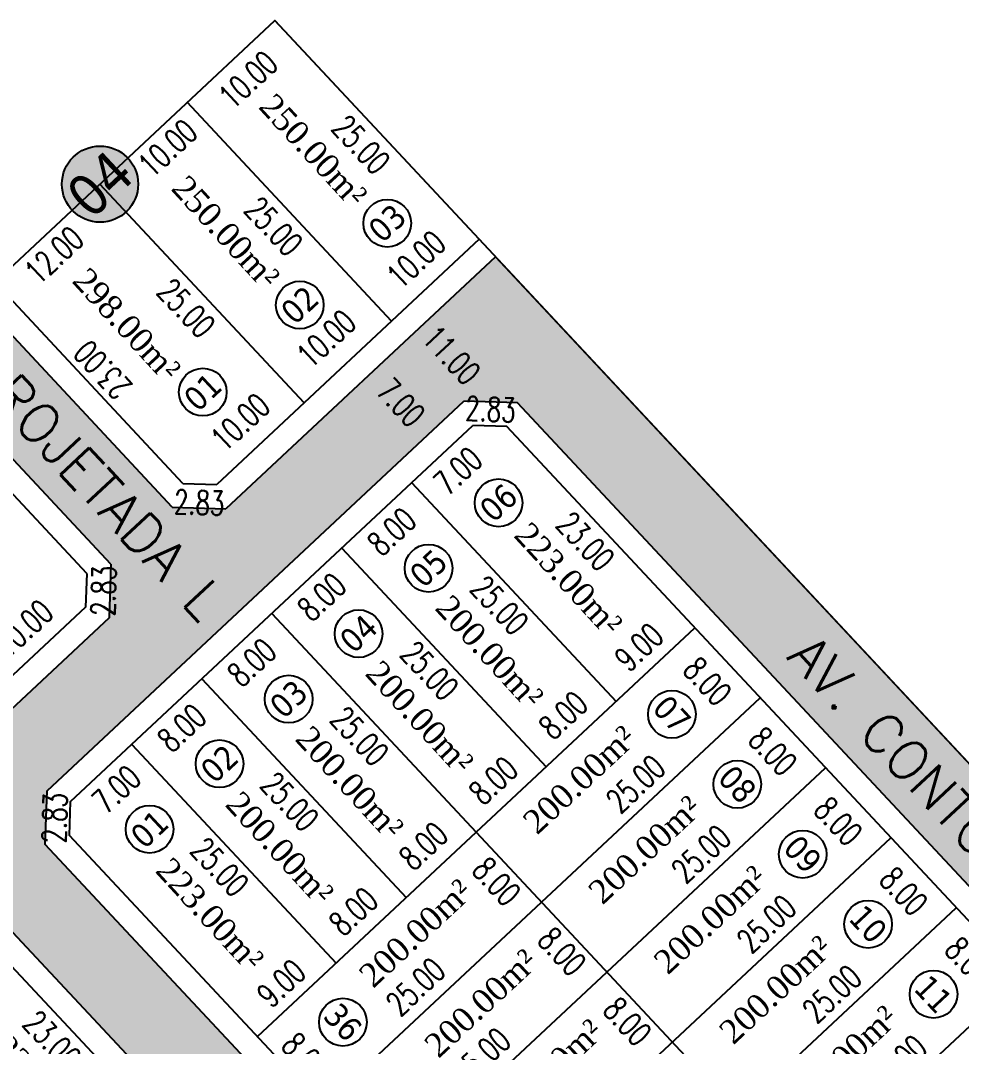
# Model space of a CAD drawing. Header units: metres. Extents: x 437145 to 438174, y 9614495 to 9615043.
# Drawn here: x 437502.7 to 437581.3, y 9614924.8 to 9615010.5 of the extents above; entities that cross this region are included whole.
import ezdxf
from ezdxf.enums import TextEntityAlignment as Align

# ---------------------------------------------------------------- set-up
doc = ezdxf.new("R2010")
doc.units = ezdxf.units.M
doc.header["$PDMODE"] = 35
doc.header["$PDSIZE"] = 0.1
for name, color, linetype in [('ADUTORA', 90, 'Continuous'), ('COTAS', 10, 'Continuous'), ('Layer3', 1, 'Continuous'), ('M_FIO', 32, 'Continuous'), ('ÁREA', 7, 'Continuous')]:
    doc.layers.add(name, color=color, linetype=linetype)
doc.styles.add('COTAS', font='romans.shx', dxfattribs={"width": 0.7})
doc.styles.add('symplex', font='simplex.shx', dxfattribs={"bigfont": 'bigfont.shx'})
doc.styles.add('tahoma', font='tahoma.ttf')
doc.styles.add('ÁREA', font='times.ttf', dxfattribs={"height": 2})
doc.dimstyles.new('C-75', dxfattribs={"dimtxt": 2, "dimasz": 0.2, "dimexe": 0, "dimexo": 0, "dimgap": 1, "dimtad": 0, "dimzin": 4, "dimdsep": 46, "dimtxsty": 'COTAS', "dimblk1": 'BOL-COT', "dimblk2": 'BOL-COT', "dimsah": 1, "dimcen": 0.1, "dimse1": 1, "dimse2": 1, "dimsd1": 1, "dimsd2": 1, "dimclrd": 8, "dimclre": 256, "dimaunit": 1, "dimadec": 3, "dimazin": 0, "dimtfac": 0.5, "dimtix": 1, "dimtmove": 0, "dimatfit": 3, "dimldrblk": 'BOL-COT', "dimfxl": 1, "dimtolj": 1, "dimtzin": 0, "dimarcsym": 0})

# ---------------------------------------------------------------- blocks, each defined once
blk = doc.blocks.new('*D23')
at = {"layer": 'Defpoints', "color": 0, "transparency": 16777216}
for p in [(2818.27, 1163.804), (2808.272, 1161.556), (2818.27, 1161.557)]:
    blk.add_point(p, dxfattribs=at)
at = {"layer": 'Layer3', "transparency": 16777216, "insert": (2813.271, 1163.804), "char_height": 2, "attachment_point": 5, "rotation": 0.00204, "style": 'COTAS'}
blk.add_mtext('\\A1;10.00', dxfattribs=at)
blk = doc.blocks.new('BOL-COT')
at = {"layer": 'COTAS'}
for p, q in [((-2, 0), (2, 0)), ((0, -3), (0, 3))]:
    blk.add_line(p, q, dxfattribs=at)
blk.add_circle((0, 0), 0.4, dxfattribs=at)
blk = doc.blocks.new('*D35')
at = {"layer": 'Defpoints', "color": 0, "transparency": 16777216}
for p in [(2853.271, 1186.558), (2863.271, 1186.558), (2853.271, 1184.466)]:
    blk.add_point(p, dxfattribs=at)
at = {"layer": 'Layer3', "transparency": 16777216, "insert": (2858.271, 1184.466), "char_height": 2, "attachment_point": 5, "rotation": 0.00204, "style": 'COTAS'}
blk.add_mtext('\\A1;10.00', dxfattribs=at)
blk = doc.blocks.new('*D36')
at = {"layer": 'Defpoints', "color": 0, "transparency": 16777216}
for p in [(2844.461, 1186.678), (2854.461, 1186.679), (2844.461, 1184.884)]:
    blk.add_point(p, dxfattribs=at)
at = {"layer": 'Layer3', "transparency": 16777216, "insert": (2849.461, 1184.884), "char_height": 2, "attachment_point": 5, "rotation": 0.00204, "style": 'COTAS'}
blk.add_mtext('\\A1;10.00', dxfattribs=at)
blk = doc.blocks.new('*D37')
at = {"layer": 'Defpoints', "color": 0, "transparency": 16777216}
for p in [(2830.422, 1186.504), (2842.422, 1186.503), (2830.422, 1184.837)]:
    blk.add_point(p, dxfattribs=at)
at = {"layer": 'Layer3', "transparency": 16777216, "insert": (2836.422, 1184.836), "char_height": 2, "attachment_point": 5, "rotation": 359.99639, "style": 'COTAS'}
blk.add_mtext('\\A1;12.00', dxfattribs=at)
blk = doc.blocks.new('*D38')
at = {"layer": 'Defpoints', "color": 0, "transparency": 16777216}
for p in [(2853.273, 1166.01), (2863.273, 1166.011), (2853.273, 1163.918)]:
    blk.add_point(p, dxfattribs=at)
at = {"layer": 'Layer3', "transparency": 16777216, "insert": (2858.273, 1163.919), "char_height": 2, "attachment_point": 5, "rotation": 0.00204, "style": 'COTAS'}
blk.add_mtext('\\A1;10.00', dxfattribs=at)
blk = doc.blocks.new('*D39')
at = {"layer": 'Defpoints', "color": 0, "transparency": 16777216}
for p in [(2843.273, 1166.01), (2853.273, 1166.01), (2843.273, 1164.215)]:
    blk.add_point(p, dxfattribs=at)
at = {"layer": 'Layer3', "transparency": 16777216, "insert": (2848.273, 1164.215), "char_height": 2, "attachment_point": 5, "rotation": 0.00204, "style": 'COTAS'}
blk.add_mtext('\\A1;10.00', dxfattribs=at)
blk = doc.blocks.new('*D40')
at = {"layer": 'Defpoints', "color": 0, "transparency": 16777216}
for p in [(2833.27, 1164.023), (2833.27, 1161.557), (2843.27, 1161.558)]:
    blk.add_point(p, dxfattribs=at)
at = {"layer": 'Layer3', "transparency": 16777216, "insert": (2838.27, 1164.023), "char_height": 2, "attachment_point": 5, "rotation": 0.00204, "style": 'COTAS'}
blk.add_mtext('\\A1;10.00', dxfattribs=at)
blk = doc.blocks.new('*D55')
at = {"layer": 'Defpoints', "color": 0, "transparency": 16777216}
for p in [(2863.271, 1186.558), (2861.464, 1161.558), (2863.272, 1161.558)]:
    blk.add_point(p, dxfattribs=at)
at = {"layer": 'Layer3', "transparency": 16777216, "insert": (2861.464, 1174.058), "char_height": 2, "attachment_point": 5, "rotation": 270.00204, "style": 'COTAS'}
blk.add_mtext('\\A1;25.00', dxfattribs=at)
blk = doc.blocks.new('*D56')
at = {"layer": 'Defpoints', "color": 0, "transparency": 16777216}
for p in [(2853.269, 1186.559), (2851.461, 1161.559), (2853.27, 1161.559)]:
    blk.add_point(p, dxfattribs=at)
at = {"layer": 'Layer3', "transparency": 16777216, "insert": (2851.461, 1174.059), "char_height": 2, "attachment_point": 5, "rotation": 270.00204, "style": 'COTAS'}
blk.add_mtext('\\A1;25.00', dxfattribs=at)
blk = doc.blocks.new('*D57')
at = {"layer": 'Defpoints', "color": 0, "transparency": 16777216}
for p in [(2843.269, 1186.559), (2841.461, 1161.559), (2843.27, 1161.559)]:
    blk.add_point(p, dxfattribs=at)
at = {"layer": 'Layer3', "transparency": 16777216, "insert": (2841.461, 1174.059), "char_height": 2, "attachment_point": 5, "rotation": 270.00204, "style": 'COTAS'}
blk.add_mtext('\\A1;25.00', dxfattribs=at)
blk = doc.blocks.new('*D58')
at = {"layer": 'Defpoints', "color": 0, "transparency": 16777216}
for p in [(2820.269, 1186.561), (2818.461, 1163.557), (2820.27, 1163.557)]:
    blk.add_point(p, dxfattribs=at)
at = {"layer": 'Layer3', "transparency": 16777216, "insert": (2818.461, 1175.059), "char_height": 2, "attachment_point": 5, "rotation": 270.00253, "style": 'COTAS'}
blk.add_mtext('\\A1;23.00', dxfattribs=at)
blk = doc.blocks.new('*D653')
at = {"layer": 'Defpoints', "color": 0, "transparency": 16777216}
for p in [(2784.273, 1150.555), (2782.643, 1125.555), (2784.274, 1125.555)]:
    blk.add_point(p, dxfattribs=at)
at = {"layer": 'Layer3', "transparency": 16777216, "insert": (2782.643, 1138.055), "char_height": 2, "attachment_point": 5, "rotation": 270.00204, "style": 'COTAS'}
blk.add_mtext('\\A1;25.00', dxfattribs=at)
blk = doc.blocks.new('*D654')
at = {"layer": 'Defpoints', "color": 0, "transparency": 16777216}
for p in [(2793.273, 1148.556), (2791.537, 1125.556), (2793.274, 1125.556)]:
    blk.add_point(p, dxfattribs=at)
at = {"layer": 'Layer3', "transparency": 16777216, "insert": (2791.536, 1137.056), "char_height": 2, "attachment_point": 5, "rotation": 270.00204, "style": 'COTAS'}
blk.add_mtext('\\A1;23.00', dxfattribs=at)
blk = doc.blocks.new('*D730')
at = {"layer": 'Defpoints', "color": 0, "transparency": 16777216}
for p in [(2845.273, 1150.558), (2852.273, 1150.558), (2852.273, 1148.633)]:
    blk.add_point(p, dxfattribs=at)
at = {"layer": 'Layer3', "transparency": 16777216, "insert": (2848.773, 1148.633), "char_height": 2, "attachment_point": 5, "rotation": 0.00202, "style": 'COTAS'}
blk.add_mtext('\\A1;7.00', dxfattribs=at)
blk = doc.blocks.new('*D731')
at = {"layer": 'Defpoints', "color": 0, "transparency": 16777216}
for p in [(2806.273, 1150.556), (2813.273, 1150.556), (2813.273, 1148.7)]:
    blk.add_point(p, dxfattribs=at)
at = {"layer": 'Layer3', "transparency": 16777216, "insert": (2809.773, 1148.7), "char_height": 2, "attachment_point": 5, "rotation": 0.00204, "style": 'COTAS'}
blk.add_mtext('\\A1;7.00', dxfattribs=at)
blk = doc.blocks.new('*D732')
at = {"layer": 'Defpoints', "color": 0, "transparency": 16777216}
for p in [(2821.274, 1127.717), (2813.274, 1125.556), (2821.274, 1125.557)]:
    blk.add_point(p, dxfattribs=at)
at = {"layer": 'Layer3', "transparency": 16777216, "insert": (2817.274, 1127.717), "char_height": 2, "attachment_point": 5, "rotation": 0.00178, "style": 'COTAS'}
blk.add_mtext('\\A1;8.00', dxfattribs=at)
blk = doc.blocks.new('*D733')
at = {"layer": 'Defpoints', "color": 0, "transparency": 16777216}
for p in [(2813.273, 1150.556), (2821.273, 1150.557), (2821.273, 1148.707)]:
    blk.add_point(p, dxfattribs=at)
at = {"layer": 'Layer3', "transparency": 16777216, "insert": (2817.273, 1148.707), "char_height": 2, "attachment_point": 5, "rotation": 0.00203, "style": 'COTAS'}
blk.add_mtext('\\A1;8.00', dxfattribs=at)
blk = doc.blocks.new('*D734')
at = {"layer": 'Defpoints', "color": 0, "transparency": 16777216}
for p in [(2821.273, 1150.557), (2819.643, 1125.557), (2821.274, 1125.557)]:
    blk.add_point(p, dxfattribs=at)
at = {"layer": 'Layer3', "transparency": 16777216, "insert": (2819.643, 1138.057), "char_height": 2, "attachment_point": 5, "rotation": 270.00204, "style": 'COTAS'}
blk.add_mtext('\\A1;25.00', dxfattribs=at)
blk = doc.blocks.new('*D735')
at = {"layer": 'Defpoints', "color": 0, "transparency": 16777216}
for p in [(2813.273, 1150.556), (2811.643, 1125.556), (2813.274, 1125.556)]:
    blk.add_point(p, dxfattribs=at)
at = {"layer": 'Layer3', "transparency": 16777216, "insert": (2811.643, 1138.056), "char_height": 2, "attachment_point": 5, "rotation": 270.00204, "style": 'COTAS'}
blk.add_mtext('\\A1;25.00', dxfattribs=at)
blk = doc.blocks.new('*D736')
at = {"layer": 'Defpoints', "color": 0, "transparency": 16777216}
for p in [(2829.274, 1127.717), (2821.274, 1125.557), (2829.274, 1125.557)]:
    blk.add_point(p, dxfattribs=at)
at = {"layer": 'Layer3', "transparency": 16777216, "insert": (2825.274, 1127.717), "char_height": 2, "attachment_point": 5, "rotation": 0.00178, "style": 'COTAS'}
blk.add_mtext('\\A1;8.00', dxfattribs=at)
blk = doc.blocks.new('*D737')
at = {"layer": 'Defpoints', "color": 0, "transparency": 16777216}
for p in [(2821.273, 1150.557), (2829.273, 1150.557), (2829.273, 1148.707)]:
    blk.add_point(p, dxfattribs=at)
at = {"layer": 'Layer3', "transparency": 16777216, "insert": (2825.273, 1148.707), "char_height": 2, "attachment_point": 5, "rotation": 0.00203, "style": 'COTAS'}
blk.add_mtext('\\A1;8.00', dxfattribs=at)
blk = doc.blocks.new('*D738')
at = {"layer": 'Defpoints', "color": 0, "transparency": 16777216}
for p in [(2829.273, 1150.557), (2827.643, 1125.557), (2829.274, 1125.557)]:
    blk.add_point(p, dxfattribs=at)
at = {"layer": 'Layer3', "transparency": 16777216, "insert": (2827.643, 1138.057), "char_height": 2, "attachment_point": 5, "rotation": 270.00204, "style": 'COTAS'}
blk.add_mtext('\\A1;25.00', dxfattribs=at)
blk = doc.blocks.new('*D739')
at = {"layer": 'Defpoints', "color": 0, "transparency": 16777216}
for p in [(2837.274, 1127.717), (2829.274, 1125.557), (2837.274, 1125.557)]:
    blk.add_point(p, dxfattribs=at)
at = {"layer": 'Layer3', "transparency": 16777216, "insert": (2833.274, 1127.717), "char_height": 2, "attachment_point": 5, "rotation": 0.00178, "style": 'COTAS'}
blk.add_mtext('\\A1;8.00', dxfattribs=at)
blk = doc.blocks.new('*D740')
at = {"layer": 'Defpoints', "color": 0, "transparency": 16777216}
for p in [(2829.273, 1150.557), (2837.273, 1150.557), (2837.273, 1148.708)]:
    blk.add_point(p, dxfattribs=at)
at = {"layer": 'Layer3', "transparency": 16777216, "insert": (2833.273, 1148.708), "char_height": 2, "attachment_point": 5, "rotation": 0.00203, "style": 'COTAS'}
blk.add_mtext('\\A1;8.00', dxfattribs=at)
blk = doc.blocks.new('*D741')
at = {"layer": 'Defpoints', "color": 0, "transparency": 16777216}
for p in [(2837.273, 1150.557), (2835.643, 1125.557), (2837.274, 1125.557)]:
    blk.add_point(p, dxfattribs=at)
at = {"layer": 'Layer3', "transparency": 16777216, "insert": (2835.643, 1138.057), "char_height": 2, "attachment_point": 5, "rotation": 270.00204, "style": 'COTAS'}
blk.add_mtext('\\A1;25.00', dxfattribs=at)
blk = doc.blocks.new('*D742')
at = {"layer": 'Defpoints', "color": 0, "transparency": 16777216}
for p in [(2845.274, 1127.718), (2837.274, 1125.557), (2845.274, 1125.558)]:
    blk.add_point(p, dxfattribs=at)
at = {"layer": 'Layer3', "transparency": 16777216, "insert": (2841.274, 1127.718), "char_height": 2, "attachment_point": 5, "rotation": 0.00178, "style": 'COTAS'}
blk.add_mtext('\\A1;8.00', dxfattribs=at)
blk = doc.blocks.new('*D743')
at = {"layer": 'Defpoints', "color": 0, "transparency": 16777216}
for p in [(2837.273, 1150.557), (2845.273, 1150.558), (2845.273, 1148.708)]:
    blk.add_point(p, dxfattribs=at)
at = {"layer": 'Layer3', "transparency": 16777216, "insert": (2841.273, 1148.708), "char_height": 2, "attachment_point": 5, "rotation": 0.00203, "style": 'COTAS'}
blk.add_mtext('\\A1;8.00', dxfattribs=at)
blk = doc.blocks.new('*D744')
at = {"layer": 'Defpoints', "color": 0, "transparency": 16777216}
for p in [(2845.273, 1150.558), (2843.643, 1125.558), (2845.274, 1125.558)]:
    blk.add_point(p, dxfattribs=at)
at = {"layer": 'Layer3', "transparency": 16777216, "insert": (2843.643, 1138.058), "char_height": 2, "attachment_point": 5, "rotation": 270.00204, "style": 'COTAS'}
blk.add_mtext('\\A1;25.00', dxfattribs=at)
blk = doc.blocks.new('*D745')
at = {"layer": 'Defpoints', "color": 0, "transparency": 16777216}
for p in [(2854.273, 1148.558), (2852.537, 1125.558), (2854.274, 1125.558)]:
    blk.add_point(p, dxfattribs=at)
at = {"layer": 'Layer3', "transparency": 16777216, "insert": (2852.536, 1137.058), "char_height": 2, "attachment_point": 5, "rotation": 270.00204, "style": 'COTAS'}
blk.add_mtext('\\A1;23.00', dxfattribs=at)
blk = doc.blocks.new('*D746')
at = {"layer": 'Defpoints', "color": 0, "transparency": 16777216}
for p in [(2813.274, 1127.461), (2804.274, 1125.556), (2813.274, 1125.556)]:
    blk.add_point(p, dxfattribs=at)
at = {"layer": 'Layer3', "transparency": 16777216, "insert": (2808.774, 1127.461), "char_height": 2, "attachment_point": 5, "rotation": 0.00204, "style": 'COTAS'}
blk.add_mtext('\\A1;9.00', dxfattribs=at)
blk = doc.blocks.new('*D747')
at = {"layer": 'Defpoints', "color": 0, "transparency": 16777216}
for p in [(2845.274, 1127.558), (2845.274, 1125.558), (2854.274, 1125.558)]:
    blk.add_point(p, dxfattribs=at)
at = {"layer": 'Layer3', "transparency": 16777216, "insert": (2849.774, 1127.558), "char_height": 2, "attachment_point": 5, "rotation": 0.00203, "style": 'COTAS'}
blk.add_mtext('\\A1;9.00', dxfattribs=at)
blk = doc.blocks.new('*D748')
at = {"layer": 'Defpoints', "color": 0, "transparency": 16777216}
for p in [(2854.274, 1125.558), (2851.994, 1117.558), (2854.274, 1117.558)]:
    blk.add_point(p, dxfattribs=at)
at = {"layer": 'Layer3', "transparency": 16777216, "insert": (2851.994, 1121.558), "char_height": 2, "attachment_point": 5, "rotation": 270.00204, "style": 'COTAS'}
blk.add_mtext('\\A1;8.00', dxfattribs=at)
blk = doc.blocks.new('*D749')
at = {"layer": 'Defpoints', "color": 0, "transparency": 16777216}
for p in [(2829.274, 1119.401), (2829.274, 1117.557), (2854.274, 1117.558)]:
    blk.add_point(p, dxfattribs=at)
at = {"layer": 'Layer3', "transparency": 16777216, "insert": (2841.774, 1119.401), "char_height": 2, "attachment_point": 5, "rotation": 0.00204, "style": 'COTAS'}
blk.add_mtext('\\A1;25.00', dxfattribs=at)
blk = doc.blocks.new('*D750')
at = {"layer": 'Defpoints', "color": 0, "transparency": 16777216}
for p in [(2804.274, 1125.556), (2804.274, 1117.556), (2806.066, 1117.556)]:
    blk.add_point(p, dxfattribs=at)
at = {"layer": 'Layer3', "transparency": 16777216, "insert": (2806.066, 1121.556), "char_height": 2, "attachment_point": 5, "rotation": 270.00204, "style": 'COTAS'}
blk.add_mtext('\\A1;8.00', dxfattribs=at)
blk = doc.blocks.new('*D751')
at = {"layer": 'Defpoints', "color": 0, "transparency": 16777216}
for p in [(2825.177, 1125.379), (2825.177, 1117.379), (2827.708, 1117.379)]:
    blk.add_point(p, dxfattribs=at)
at = {"layer": 'Layer3', "transparency": 16777216, "insert": (2827.708, 1121.379), "char_height": 2, "attachment_point": 5, "rotation": 270.00204, "style": 'COTAS'}
blk.add_mtext('\\A1;8.00', dxfattribs=at)
blk = doc.blocks.new('*D752')
at = {"layer": 'Defpoints', "color": 0, "transparency": 16777216}
for p in [(2829.273, 1119.592), (2804.274, 1117.547), (2829.274, 1117.557)]:
    blk.add_point(p, dxfattribs=at)
at = {"layer": 'Layer3', "transparency": 16777216, "insert": (2816.773, 1119.587), "char_height": 2, "attachment_point": 5, "rotation": 0.02224, "style": 'COTAS'}
blk.add_mtext('\\A1;25.00', dxfattribs=at)
blk = doc.blocks.new('*D753')
at = {"layer": 'Defpoints', "color": 0, "transparency": 16777216}
for p in [(2854.274, 1117.558), (2851.994, 1109.558), (2854.274, 1109.558)]:
    blk.add_point(p, dxfattribs=at)
at = {"layer": 'Layer3', "transparency": 16777216, "insert": (2851.994, 1113.558), "char_height": 2, "attachment_point": 5, "rotation": 270.00204, "style": 'COTAS'}
blk.add_mtext('\\A1;8.00', dxfattribs=at)
blk = doc.blocks.new('*D754')
at = {"layer": 'Defpoints', "color": 0, "transparency": 16777216}
for p in [(2829.274, 1111.401), (2829.274, 1109.557), (2854.274, 1109.558)]:
    blk.add_point(p, dxfattribs=at)
at = {"layer": 'Layer3', "transparency": 16777216, "insert": (2841.774, 1111.401), "char_height": 2, "attachment_point": 5, "rotation": 0.00204, "style": 'COTAS'}
blk.add_mtext('\\A1;25.00', dxfattribs=at)
blk = doc.blocks.new('*D756')
at = {"layer": 'Defpoints', "color": 0, "transparency": 16777216}
for p in [(2825.177, 1117.379), (2825.177, 1109.379), (2827.708, 1109.379)]:
    blk.add_point(p, dxfattribs=at)
at = {"layer": 'Layer3', "transparency": 16777216, "insert": (2827.708, 1113.379), "char_height": 2, "attachment_point": 5, "rotation": 270.00204, "style": 'COTAS'}
blk.add_mtext('\\A1;8.00', dxfattribs=at)
blk = doc.blocks.new('*D757')
at = {"layer": 'Defpoints', "color": 0, "transparency": 16777216}
for p in [(2829.273, 1111.592), (2804.274, 1109.547), (2829.274, 1109.557)]:
    blk.add_point(p, dxfattribs=at)
at = {"layer": 'Layer3', "transparency": 16777216, "insert": (2816.773, 1111.587), "char_height": 2, "attachment_point": 5, "rotation": 0.02224, "style": 'COTAS'}
blk.add_mtext('\\A1;25.00', dxfattribs=at)
blk = doc.blocks.new('*D758')
at = {"layer": 'Defpoints', "color": 0, "transparency": 16777216}
for p in [(2854.274, 1109.558), (2851.995, 1101.558), (2854.274, 1101.558)]:
    blk.add_point(p, dxfattribs=at)
at = {"layer": 'Layer3', "transparency": 16777216, "insert": (2851.995, 1105.558), "char_height": 2, "attachment_point": 5, "rotation": 270.00204, "style": 'COTAS'}
blk.add_mtext('\\A1;8.00', dxfattribs=at)
blk = doc.blocks.new('*D759')
at = {"layer": 'Defpoints', "color": 0, "transparency": 16777216}
for p in [(2829.274, 1103.401), (2829.274, 1101.557), (2854.274, 1101.558)]:
    blk.add_point(p, dxfattribs=at)
at = {"layer": 'Layer3', "transparency": 16777216, "insert": (2841.774, 1103.401), "char_height": 2, "attachment_point": 5, "rotation": 0.00204, "style": 'COTAS'}
blk.add_mtext('\\A1;25.00', dxfattribs=at)
blk = doc.blocks.new('*D761')
at = {"layer": 'Defpoints', "color": 0, "transparency": 16777216}
for p in [(2825.177, 1109.379), (2825.178, 1101.379), (2827.708, 1101.379)]:
    blk.add_point(p, dxfattribs=at)
at = {"layer": 'Layer3', "transparency": 16777216, "insert": (2827.708, 1105.379), "char_height": 2, "attachment_point": 5, "rotation": 270.00204, "style": 'COTAS'}
blk.add_mtext('\\A1;8.00', dxfattribs=at)
blk = doc.blocks.new('*D762')
at = {"layer": 'Defpoints', "color": 0, "transparency": 16777216}
for p in [(2829.274, 1103.592), (2804.274, 1101.547), (2829.274, 1101.557)]:
    blk.add_point(p, dxfattribs=at)
at = {"layer": 'Layer3', "transparency": 16777216, "insert": (2816.774, 1103.587), "char_height": 2, "attachment_point": 5, "rotation": 0.02224, "style": 'COTAS'}
blk.add_mtext('\\A1;25.00', dxfattribs=at)
blk = doc.blocks.new('*D763')
at = {"layer": 'Defpoints', "color": 0, "transparency": 16777216}
for p in [(2854.274, 1101.558), (2851.995, 1093.558), (2854.275, 1093.558)]:
    blk.add_point(p, dxfattribs=at)
at = {"layer": 'Layer3', "transparency": 16777216, "insert": (2851.995, 1097.558), "char_height": 2, "attachment_point": 5, "rotation": 270.00204, "style": 'COTAS'}
blk.add_mtext('\\A1;8.00', dxfattribs=at)
blk = doc.blocks.new('*D764')
at = {"layer": 'Defpoints', "color": 0, "transparency": 16777216}
for p in [(2829.275, 1095.401), (2829.275, 1093.557), (2854.275, 1093.558)]:
    blk.add_point(p, dxfattribs=at)
at = {"layer": 'Layer3', "transparency": 16777216, "insert": (2841.775, 1095.401), "char_height": 2, "attachment_point": 5, "rotation": 0.00204, "style": 'COTAS'}
blk.add_mtext('\\A1;25.00', dxfattribs=at)
blk = doc.blocks.new('*D768')
at = {"layer": 'Defpoints', "color": 0, "transparency": 16777216}
for p in [(2854.275, 1093.558), (2851.995, 1085.558), (2854.275, 1085.558)]:
    blk.add_point(p, dxfattribs=at)
at = {"layer": 'Layer3', "transparency": 16777216, "insert": (2851.995, 1089.558), "char_height": 2, "attachment_point": 5, "rotation": 270.00204, "style": 'COTAS'}
blk.add_mtext('\\A1;8.00', dxfattribs=at)
blk = doc.blocks.new('*D769')
at = {"layer": 'Defpoints', "color": 0, "transparency": 16777216}
for p in [(2829.275, 1087.401), (2829.275, 1085.557), (2854.275, 1085.558)]:
    blk.add_point(p, dxfattribs=at)
at = {"layer": 'Layer3', "transparency": 16777216, "insert": (2841.775, 1087.401), "char_height": 2, "attachment_point": 5, "rotation": 0.00204, "style": 'COTAS'}
blk.add_mtext('\\A1;25.00', dxfattribs=at)
blk = doc.blocks.new('*D774')
at = {"layer": 'Defpoints', "color": 0, "transparency": 16777216}
for p in [(2829.275, 1079.401), (2829.275, 1077.557), (2854.275, 1077.558)]:
    blk.add_point(p, dxfattribs=at)
at = {"layer": 'Layer3', "transparency": 16777216, "insert": (2841.775, 1079.401), "char_height": 2, "attachment_point": 5, "rotation": 0.00204, "style": 'COTAS'}
blk.add_mtext('\\A1;25.00', dxfattribs=at)
blk = doc.blocks.new('*D820')
at = {"layer": 'Defpoints', "color": 0, "transparency": 16777216}
for p in [(2806.273, 1150.556), (2803.364, 1149.465), (2804.273, 1148.556)]:
    blk.add_point(p, dxfattribs=at)
at = {"layer": 'Layer3', "transparency": 16777216, "insert": (2804.364, 1150.465), "char_height": 2, "attachment_point": 5, "rotation": 45.00204, "style": 'COTAS'}
blk.add_mtext('\\A1;2.83', dxfattribs=at)
blk = doc.blocks.new('*D826')
at = {"layer": 'Defpoints', "color": 0, "transparency": 16777216}
for p in [(2852.29, 1150.575), (2855.258, 1149.527), (2854.273, 1148.558)]:
    blk.add_point(p, dxfattribs=at)
at = {"layer": 'Layer3', "transparency": 16777216, "insert": (2854.267, 1150.535), "char_height": 2, "attachment_point": 5, "rotation": 314.51603, "style": 'COTAS'}
blk.add_mtext('\\A1;2.83', dxfattribs=at)
blk = doc.blocks.new('*D846')
at = {"layer": 'Defpoints', "color": 0, "transparency": 16777216}
for p in [(2831.27, 1163.557), (2833.27, 1161.557), (2832.177, 1160.464)]:
    blk.add_point(p, dxfattribs=at)
at = {"layer": 'Layer3', "transparency": 16777216, "insert": (2831.177, 1161.464), "char_height": 2, "attachment_point": 5, "rotation": 314.99639, "style": 'COTAS'}
blk.add_mtext('\\A1;2.83', dxfattribs=at)
blk = doc.blocks.new('*D864')
at = {"layer": 'Defpoints', "color": 0, "transparency": 16777216}
for p in [(2820.27, 1163.557), (2818.27, 1161.557), (2819.297, 1160.53)]:
    blk.add_point(p, dxfattribs=at)
at = {"layer": 'Layer3', "transparency": 16777216, "insert": (2820.297, 1161.53), "char_height": 2, "attachment_point": 5, "rotation": 44.99922, "style": 'COTAS'}
blk.add_mtext('\\A1;2.83', dxfattribs=at)
blk = doc.blocks.new('*D866')
at = {"layer": 'Defpoints', "color": 0, "transparency": 16777216}
for p in [(2831.271, 1186.558), (2831.27, 1163.557), (2832.839, 1163.557)]:
    blk.add_point(p, dxfattribs=at)
at = {"layer": 'Layer3', "transparency": 16777216, "insert": (2832.839, 1175.058), "char_height": 2, "attachment_point": 5, "rotation": 89.99639, "style": 'COTAS'}
blk.add_mtext('\\A1;23.00', dxfattribs=at)
blk = doc.blocks.new('*D900')
at = {"layer": 'Defpoints', "color": 0, "transparency": 16777216}
for p in [(2852.272, 1161.558), (2854.973, 1161.558), (2852.273, 1150.558)]:
    blk.add_point(p, dxfattribs=at)
at = {"layer": 'Layer3', "transparency": 16777216, "insert": (2854.973, 1156.058), "char_height": 2, "attachment_point": 5, "rotation": 270.00204, "style": 'COTAS'}
blk.add_mtext('\\A1;11.00', dxfattribs=at)
blk = doc.blocks.new('*D901')
at = {"layer": 'Defpoints', "color": 0, "transparency": 16777216}
for p in [(2849.187, 1159.558), (2849.187, 1159.558), (2849.188, 1152.558)]:
    blk.add_point(p, dxfattribs=at)
at = {"layer": 'Layer3', "transparency": 16777216, "insert": (2849.187, 1156.058), "char_height": 2, "attachment_point": 5, "rotation": 270.00204, "style": 'COTAS'}
blk.add_mtext('\\A1;7.00', dxfattribs=at)
blk = doc.blocks.new('atutu')
h = blk.add_hatch(color=252)
h.dxf.hatch_style = 1
h.paths.add_polyline_path([(2863.271, 1159.558), (2832.441, 1159.557), (2829.27, 1162.729), (2829.271, 1186.557), (2822.271, 1186.557), (2822.27, 1162.728), (2819.098, 1159.557), (2712.444, 1159.553), (2709.272, 1162.724), (2709.271, 1186.548), (2702.271, 1186.553), (2702.272, 1162.724), (2699.101, 1159.552), (2531.944, 1159.546), (2528.772, 1162.718), (2528.771, 1186.546), (2521.771, 1186.546), (2521.772, 1162.718), (2518.601, 1159.546), (2436.444, 1159.543), (2433.273, 1162.713), (2433.273, 1186.282), (2426.273, 1186.282), (2426.282, 928.758), (2433.282, 928.743), (2433.28, 991.384), (2436.439, 994.543), (2521.437, 994.546), (2521.437, 994.546), (2524.218, 994.546), (2531.218, 994.546), (2534.78, 994.547), (2534.769, 994.547), (2792.107, 994.556), (2795.278, 991.384), (2795.281, 928.756), (2802.281, 928.756), (2802.278, 991.395), (2805.439, 994.556), (2853.118, 994.558), (2856.278, 991.397), (2856.281, 928.758), (2863.271, 928.758)])
h.paths.add_polyline_path([(2612.273, 1149.378), (2612.278, 1004.721), (2609.106, 1001.549), (2561.45, 1001.548), (2558.278, 1004.719), (2558.273, 1149.376), (2561.444, 1152.548), (2609.101, 1152.549)], flags=16)
h.paths.add_polyline_path([(2619.273, 1149.378), (2622.444, 1152.55), (2670.101, 1152.551), (2673.273, 1149.38), (2673.278, 1004.723), (2670.106, 1001.551), (2622.45, 1001.55), (2619.278, 1004.721)], flags=16)
h.paths.add_polyline_path([(2551.273, 1149.376), (2551.278, 1004.719), (2548.106, 1001.547), (2500.45, 1001.545), (2497.278, 1004.717), (2497.273, 1149.374), (2500.444, 1152.545), (2548.101, 1152.547)], flags=16)
h.paths.add_polyline_path([(2680.273, 1149.38), (2683.444, 1152.552), (2731.101, 1152.554), (2734.273, 1149.382), (2734.278, 1004.725), (2731.106, 1001.554), (2683.45, 1001.552), (2680.278, 1004.723)], flags=16)
h.paths.add_polyline_path([(2490.273, 1149.373), (2490.278, 1004.717), (2487.106, 1001.545), (2436.452, 1001.543), (2433.279, 1004.716), (2433.274, 1149.373), (2436.444, 1152.543), (2487.101, 1152.545)], flags=16)
h.paths.add_polyline_path([(2741.273, 1149.382), (2744.444, 1152.554), (2792.101, 1152.556), (2795.273, 1149.384), (2795.278, 1004.727), (2792.106, 1001.556), (2744.45, 1001.554), (2741.278, 1004.725)], flags=16)
h.paths.add_polyline_path([(2802.273, 1149.384), (2805.444, 1152.556), (2853.101, 1152.558), (2856.273, 1149.386), (2856.278, 1004.73), (2853.106, 1001.558), (2805.45, 1001.556), (2802.278, 1004.728)], flags=16)
at = {"layer": 'Layer3'}
h = blk.add_hatch(color=101, dxfattribs=at)
h.dxf.hatch_style = 1
h.set_gradient(color1=(131, 236, 156), color2=(83, 228, 117), one_color=1, tint=0.61)
h.paths.add_polyline_path([(2845.595, 1184.359, 1), (2840.967, 1188.729, 1)])
at = {"layer": 'ADUTORA', "color": 7}
blk.add_lwpolyline([(2822.27, 1162.728), (2822.271, 1186.557)], dxfattribs=at)
at = {"layer": 'Layer3', "color": 0}
for p, q in [((2820.27, 1163.557), (2818.27, 1161.557)), ((2804.273, 1148.556), (2806.273, 1150.556)), ((2854.273, 1148.558), (2852.273, 1150.558))]:
    blk.add_line(p, q, dxfattribs=at)
for points in [[(2829.271, 1186.553), (2863.271, 1186.554), (2863.271, 928.758), (2435.281, 928.759)], [(2820.27, 1163.557), (2820.271, 1186.557)], [(2831.27, 1163.557), (2831.271, 1186.557)], [(2843.27, 1161.558), (2843.271, 1186.557)], [(2853.27, 1161.558), (2853.271, 1186.558)], [(2863.27, 1161.558), (2863.271, 1186.558)], [(2831.27, 1163.557), (2831.27, 1163.557), (2833.27, 1161.557)], [(2818.27, 1161.557), (2713.272, 1161.553)], [(2831.27, 1161.557), (2831.27, 1161.557)], [(2863.272, 1161.558), (2833.27, 1161.557)], [(2863.281, 928.758), (2863.272, 1161.558)], [(2806.273, 1150.556), (2852.273, 1150.558)], [(2813.273, 1150.556), (2813.274, 1125.556)], [(2821.273, 1150.557), (2821.274, 1125.557)], [(2829.273, 1150.557), (2829.278, 1003.557)], [(2837.273, 1150.557), (2837.274, 1125.557)], [(2845.273, 1150.558), (2845.274, 1125.558)], [(2793.278, 1005.556), (2793.273, 1148.556)], [(2804.278, 1005.556), (2804.273, 1148.556)], [(2854.278, 1005.558), (2854.273, 1148.558)], [(2804.274, 1125.556), (2854.274, 1125.558)], [(2804.274, 1117.556), (2854.274, 1117.558)], [(2804.274, 1109.556), (2854.274, 1109.558)], [(2804.274, 1101.556), (2854.274, 1101.558)], [(2804.275, 1093.556), (2854.275, 1093.558)], [(2804.275, 1085.556), (2854.275, 1085.558)]]:
    blk.add_lwpolyline(points, dxfattribs=at)
for centre, radius in [((2843.281, 1186.544), 3.183), ((2848.58, 1167.773), 1.991), ((2858.582, 1167.774), 1.991), ((2809.517, 1144.368), 1.991), ((2817.517, 1144.368), 1.991), ((2825.425, 1144.368), 1.991), ((2833.425, 1144.369), 1.991), ((2841.425, 1144.369), 1.991), ((2849.425, 1144.369), 1.991), ((2810.313, 1121.568), 1.991), ((2847.944, 1121.578), 1.991), ((2847.944, 1113.578), 1.991), ((2847.944, 1105.578), 1.991), ((2847.945, 1097.578), 1.991), ((2847.945, 1089.578), 1.991)]:
    blk.add_circle(centre, radius, dxfattribs=at)
at = {"layer": 'Layer3', "color": 1}
blk.add_circle((2837.696, 1167.996), 1.991, dxfattribs=at)
at = {"layer": 'M_FIO'}
for p, q in [((2822.27, 1162.728), (2819.098, 1159.557)), ((2822.27, 1162.728), (2819.098, 1159.557)), ((2829.27, 1162.729), (2832.441, 1159.557)), ((2829.27, 1162.729), (2832.441, 1159.557)), ((2802.273, 1149.384), (2805.444, 1152.556)), ((2802.273, 1149.384), (2805.444, 1152.556)), ((2856.273, 1149.386), (2853.101, 1152.558)), ((2856.273, 1149.386), (2853.101, 1152.558))]:
    blk.add_line(p, q, dxfattribs=at)
for points in [[(2822.27, 1162.728), (2822.271, 1186.557)], [(2829.27, 1162.729), (2829.271, 1186.557)], [(2829.27, 1162.729), (2829.271, 1186.557)], [(2819.098, 1159.557), (2712.444, 1159.553)], [(2819.098, 1159.557), (2712.444, 1159.553)], [(2863.272, 1159.558), (2832.441, 1159.557)], [(2863.272, 1159.558), (2832.441, 1159.557)], [(2863.271, 1159.558), (2863.271, 1159.558), (2863.271, 928.758), (2856.281, 928.758)], [(2805.444, 1152.556), (2853.101, 1152.558)], [(2805.444, 1152.556), (2853.101, 1152.558)], [(2795.278, 1004.727), (2795.273, 1149.384)], [(2795.278, 1004.727), (2795.273, 1149.384)], [(2802.278, 1004.728), (2802.273, 1149.384)], [(2802.278, 1004.728), (2802.273, 1149.384)], [(2856.278, 1004.73), (2856.273, 1149.386)], [(2856.278, 1004.73), (2856.273, 1149.386)]]:
    blk.add_lwpolyline(points, dxfattribs=at)
at = {"layer": 'ADUTORA', "color": 7, "style": 'symplex'}
blk.add_text('RUA.PROJETADA L', height=3.2843, rotation=270.02567, dxfattribs=at).set_placement((2825.947, 1173.465), align=Align.MIDDLE_CENTER)
blk.add_text('AV. CONTORNO LESTE', height=3.2843, rotation=270.02567, dxfattribs=at).set_placement((2858.101, 1118.543))
at = {"layer": 'Layer3', "color": 0, "extrusion": (-0.000658808, -0.026227, 0.999656), "style": 'ÁREA'}
blk.add_text('298.00m²', height=2, rotation=271, dxfattribs=at).set_placement((2805.37, 1252.532, -37.385))
at = {"layer": 'Layer3', "color": 1, "insert": (2843.281, 1186.544), "char_height": 3.5, "attachment_point": 5, "rotation": 0.00204, "style": 'tahoma'}
blk.add_mtext('\\A1;04', dxfattribs=at)
at = {"layer": 'Layer3', "color": 5, "char_height": 2, "attachment_point": 5, "style": 'tahoma'}
for s, insert, rotation in [('\\A1;01', (2837.696, 1167.996), 0.00204), ('\\A1;02', (2848.58, 1167.773), 0.00204), ('\\A1;03', (2858.582, 1167.774), 0.00204), ('\\A1;01', (2809.517, 1144.368), 0.00204), ('\\A1;02', (2817.517, 1144.368), 0.00204), ('\\A1;03', (2825.425, 1144.368), 0.00204), ('\\A1;04', (2833.425, 1144.369), 0.00204), ('\\A1;05', (2841.425, 1144.369), 0.00204), ('\\A1;06', (2849.425, 1144.369), 0.00204), ('\\A1;36', (2810.313, 1121.568), 270.04973), ('\\A1;07', (2847.944, 1121.578), 270.04973), ('\\A1;08', (2847.944, 1113.578), 270.04973), ('\\A1;09', (2847.944, 1105.578), 270.04973), ('\\A1;10', (2847.945, 1097.578), 270.04973), ('\\A1;11', (2847.945, 1089.578), 270.04973)]:
    blk.add_mtext(s, dxfattribs=dict(at, insert=insert, rotation=rotation))
at = {"layer": 'ÁREA', "linetype": 'Continuous', "lineweight": -2, "extrusion": (-0.000658808, -0.026227, 0.999656), "style": 'ÁREA'}
for s, p in [('250.00m²', (2816.678, 1252.803, -37.392)), ('250.00m²', (2826.675, 1253.054, -37.399)), ('223.00m²', (2757.855, 1210.617, -36.285)), ('223.00m²', (2777.848, 1211.12, -36.298)), ('200.00m²', (2785.879, 1211.38, -36.305)), ('200.00m²', (2793.876, 1211.581, -36.311)), ('200.00m²', (2801.874, 1211.782, -36.316)), ('200.00m²', (2809.871, 1211.984, -36.321)), ('223.00m²', (2818.835, 1212.151, -36.326))]:
    blk.add_text(s, height=2, rotation=271, dxfattribs=at).set_placement(p)
at = {"layer": 'ÁREA', "linetype": 'Continuous', "lineweight": -2, "extrusion": (0.026231, -0.000470843, 0.999656), "style": 'ÁREA'}
for p in [(1172.183, -2792.616, 68.736), (1172.529, -2811.359, 69.228), (1164.184, -2792.759, 68.74), (1164.53, -2811.503, 69.232), (1156.185, -2792.903, 68.744), (1156.531, -2811.646, 69.236), (1148.533, -2811.79, 69.24), (1140.534, -2811.934, 69.243)]:
    blk.add_text('200.00m²', height=2, rotation=271, dxfattribs=at).set_placement(p)
at = {"layer": 'Layer3', "color": 0}
for p1, p2, distance, picture, middle in [((2854.461, 1186.679), (2844.461, 1186.678), 1.795, '*D36', (2849.461, 1184.884)), ((2820.269, 1186.561), (2820.27, 1163.557), -1.809, '*D58', (2818.461, 1175.059)), ((2842.422, 1186.503), (2830.422, 1186.504), 1.667, '*D37', (2836.422, 1184.836)), ((2831.271, 1186.558), (2831.27, 1163.557), 1.569, '*D866', (2832.839, 1175.058)), ((2843.269, 1186.559), (2843.27, 1161.559), -1.808, '*D57', (2841.461, 1174.059)), ((2853.269, 1186.559), (2853.27, 1161.559), -1.808, '*D56', (2851.461, 1174.059)), ((2863.271, 1186.558), (2853.271, 1186.558), 2.092, '*D35', (2858.271, 1184.466)), ((2863.271, 1186.558), (2863.272, 1161.558), -1.808, '*D55', (2861.464, 1174.058)), ((2853.273, 1166.01), (2843.273, 1166.01), 1.795, '*D39', (2848.273, 1164.215)), ((2863.273, 1166.011), (2853.273, 1166.01), 2.092, '*D38', (2858.273, 1163.919)), ((2843.27, 1161.558), (2833.27, 1161.557), -2.466, '*D40', (2838.27, 1164.023)), ((2808.272, 1161.556), (2818.27, 1161.557), 2.248, '*D23', (2813.271, 1163.804)), ((2820.27, 1163.557), (2818.27, 1161.557), 1.452, '*D864', (2820.297, 1161.53)), ((2831.27, 1163.557), (2833.27, 1161.557), -1.546, '*D846', (2831.177, 1161.464)), ((2806.273, 1150.556), (2804.273, 1148.556), -1.285, '*D820', (2804.364, 1150.465)), ((2852.29, 1150.575), (2854.273, 1148.558), 1.382, '*D826', (2854.267, 1150.535)), ((2784.273, 1150.555), (2784.274, 1125.555), -1.63, '*D653', (2782.643, 1138.055)), ((2806.273, 1150.556), (2813.273, 1150.556), -1.857, '*D731', (2809.773, 1148.7)), ((2813.273, 1150.556), (2813.274, 1125.556), -1.63, '*D735', (2811.643, 1138.056)), ((2813.273, 1150.556), (2821.273, 1150.557), -1.85, '*D733', (2817.273, 1148.707)), ((2821.273, 1150.557), (2821.274, 1125.557), -1.63, '*D734', (2819.643, 1138.057)), ((2821.273, 1150.557), (2829.273, 1150.557), -1.85, '*D737', (2825.273, 1148.707)), ((2829.273, 1150.557), (2829.274, 1125.557), -1.63, '*D738', (2827.643, 1138.057)), ((2829.273, 1150.557), (2837.273, 1150.557), -1.85, '*D740', (2833.273, 1148.708)), ((2837.273, 1150.557), (2837.274, 1125.557), -1.63, '*D741', (2835.643, 1138.057)), ((2837.273, 1150.557), (2845.273, 1150.558), -1.85, '*D743', (2841.273, 1148.708)), ((2845.273, 1150.558), (2845.274, 1125.558), -1.63, '*D744', (2843.643, 1138.058)), ((2845.273, 1150.558), (2852.273, 1150.558), -1.924, '*D730', (2848.773, 1148.633)), ((2793.273, 1148.556), (2793.274, 1125.556), -1.737, '*D654', (2791.536, 1137.056)), ((2854.273, 1148.558), (2854.274, 1125.558), -1.737, '*D745', (2852.536, 1137.058)), ((2804.274, 1125.556), (2813.274, 1125.556), 1.904, '*D746', (2808.774, 1127.461)), ((2813.274, 1125.556), (2821.274, 1125.557), 2.16, '*D732', (2817.274, 1127.717)), ((2821.274, 1125.557), (2829.274, 1125.557), 2.16, '*D736', (2825.274, 1127.717)), ((2829.274, 1125.557), (2837.274, 1125.557), 2.16, '*D739', (2833.274, 1127.717)), ((2837.274, 1125.557), (2845.274, 1125.558), 2.16, '*D742', (2841.274, 1127.718)), ((2854.274, 1125.558), (2845.274, 1125.558), -2, '*D747', (2849.774, 1127.558)), ((2804.274, 1125.556), (2804.274, 1117.556), 1.792, '*D750', (2806.066, 1121.556)), ((2854.274, 1125.558), (2854.274, 1117.558), -2.28, '*D748', (2851.994, 1121.558)), ((2804.274, 1117.547), (2829.274, 1117.557), 2.035, '*D752', (2816.773, 1119.587)), ((2854.274, 1117.558), (2829.274, 1117.557), -1.844, '*D749', (2841.774, 1119.401)), ((2854.274, 1117.558), (2854.274, 1109.558), -2.28, '*D753', (2851.994, 1113.558)), ((2804.274, 1109.547), (2829.274, 1109.557), 2.035, '*D757', (2816.773, 1111.587)), ((2854.274, 1109.558), (2829.274, 1109.557), -1.844, '*D754', (2841.774, 1111.401)), ((2854.274, 1109.558), (2854.274, 1101.558), -2.28, '*D758', (2851.995, 1105.558)), ((2804.274, 1101.547), (2829.274, 1101.557), 2.035, '*D762', (2816.774, 1103.587)), ((2854.274, 1101.558), (2829.274, 1101.557), -1.844, '*D759', (2841.774, 1103.401)), ((2854.274, 1101.558), (2854.275, 1093.558), -2.28, '*D763', (2851.995, 1097.558)), ((2854.275, 1093.558), (2829.275, 1093.557), -1.844, '*D764', (2841.775, 1095.401)), ((2854.275, 1093.558), (2854.275, 1085.558), -2.28, '*D768', (2851.995, 1089.558)), ((2854.275, 1085.558), (2829.275, 1085.557), -1.844, '*D769', (2841.775, 1087.401)), ((2854.275, 1077.558), (2829.275, 1077.557), -1.844, '*D774', (2841.775, 1079.401))]:
    dim = blk.add_aligned_dim(p1=p1, p2=p2, distance=distance, dimstyle='C-75', dxfattribs=at)
    dim.commit()
    dim.dimension.update_dxf_attribs({"geometry": picture, "text_midpoint": middle})
for p1, p2, distance, picture, middle in [((2852.273, 1150.558), (2852.272, 1161.558), -2.701, '*D900', (2854.973, 1156.058)), ((2849.188, 1152.558), (2849.187, 1159.558), 0, '*D901', (2849.187, 1156.058))]:
    dim = blk.add_aligned_dim(p1=p1, p2=p2, distance=distance, dimstyle='C-75', override={"dimfxl": 1.25}, dxfattribs=at)
    dim.commit()
    dim.dimension.update_dxf_attribs({"geometry": picture, "text_midpoint": middle})
for base, p1, p2, picture, middle in [((2827.708, 1117.379), (2825.177, 1125.379), (2825.177, 1117.379), '*D751', (2827.708, 1121.379)), ((2827.708, 1109.379), (2825.177, 1117.379), (2825.177, 1109.379), '*D756', (2827.708, 1113.379)), ((2827.708, 1101.379), (2825.177, 1109.379), (2825.178, 1101.379), '*D761', (2827.708, 1105.379))]:
    dim = blk.add_linear_dim(base=base, p1=p1, p2=p2, angle=270.00204, dimstyle='C-75', dxfattribs=at)
    dim.commit()
    dim.dimension.update_dxf_attribs({"geometry": picture, "text_midpoint": middle, "dimtype": 129})

msp = doc.modelspace()

# ---------------------------------------------------------------- block references
at = {"rotation": 43.07140519794264}
msp.add_blockref('atutu', (436242.56989, 9612188.32106), dxfattribs=at)

doc.saveas('drawing.dxf')
